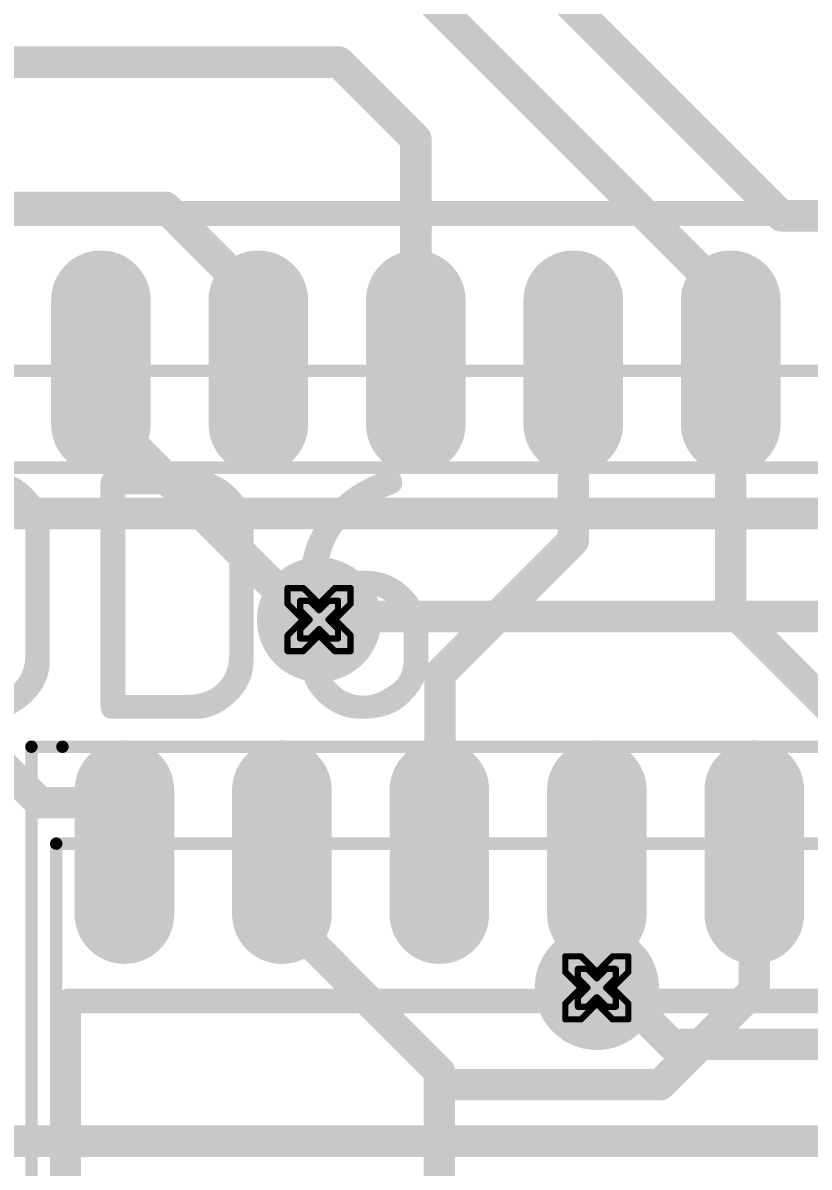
# Model space of a CAD drawing. Header units: millimetres. Extents: x 3219 to 51106, y -14166 to 2063.
# Drawn here: x 5616.61 to 5622.96, y 1776.59 to 1785.82 of the extents above; entities that cross this region are included whole.
import ezdxf

# ---------------------------------------------------------------- set-up
doc = ezdxf.new("R2010")
doc.units = ezdxf.units.MM
doc.layers.get('0').update_dxf_attribs({"lineweight": 53})
for name, color, linetype in [('Bottom Layer', 5, 'Continuous'), ('Bottom Solder', 6, 'Continuous'), ('Drill Drawing', 1, 'Continuous'), ('Mechanical 13', 56, 'Continuous'), ('Mechanical 15', 56, 'Continuous'), ('Top Layer', 1, 'Continuous'), ('Top Overlay', 2, 'Continuous'), ('Top Paste', 8, 'Continuous'), ('Top Solder', 216, 'Continuous')]:
    doc.layers.add(name, color=color, linetype=linetype)
doc.styles.add('GOST type B', font='GOST_B.TTF', dxfattribs={"height": 3.5})

# ---------------------------------------------------------------- blocks, each defined once
blk = doc.blocks.new('14______98')
at = {"layer": 'Top Layer'}
h = blk.add_hatch(color=1, dxfattribs=at)
edge = h.paths.add_edge_path()
edge.add_arc((5.4, 0), 0.3, 90, 270)
edge.add_line((5.4, -0.3), (6.4, -0.3))
edge.add_arc((6.4, 0), 0.3, 270, 450)
edge.add_line((6.4, 0.3), (5.4, 0.3))
h = blk.add_hatch(color=1, dxfattribs=at)
edge = h.paths.add_edge_path()
edge.add_arc((5.4, -1.27), 0.3, 90, 270)
edge.add_line((5.4, -1.57), (6.4, -1.57))
edge.add_arc((6.4, -1.27), 0.3, 270, 450)
edge.add_line((6.4, -0.97), (5.4, -0.97))
h = blk.add_hatch(color=1, dxfattribs=at)
edge = h.paths.add_edge_path()
edge.add_arc((5.4, -2.54), 0.3, 90, 270)
edge.add_line((5.4, -2.84), (6.4, -2.84))
edge.add_arc((6.4, -2.54), 0.3, 270, 450)
edge.add_line((6.4, -2.24), (5.4, -2.24))
h = blk.add_hatch(color=1, dxfattribs=at)
edge = h.paths.add_edge_path()
edge.add_arc((5.4, -3.81), 0.3, 90, 270)
edge.add_line((5.4, -4.11), (6.4, -4.11))
edge.add_arc((6.4, -3.81), 0.3, 270, 450)
edge.add_line((6.4, -3.51), (5.4, -3.51))
h = blk.add_hatch(color=1, dxfattribs=at)
edge = h.paths.add_edge_path()
edge.add_arc((5.4, -5.08), 0.3, 90, 270)
edge.add_line((5.4, -5.38), (6.4, -5.38))
edge.add_arc((6.4, -5.08), 0.3, 270, 450)
edge.add_line((6.4, -4.78), (5.4, -4.78))
at = {"layer": 'Top Paste'}
h = blk.add_hatch(color=8, dxfattribs=at)
edge = h.paths.add_edge_path()
edge.add_arc((5.4, 0), 0.3, 90, 270)
edge.add_line((5.4, -0.3), (6.4, -0.3))
edge.add_arc((6.4, 0), 0.3, 270, 450)
edge.add_line((6.4, 0.3), (5.4, 0.3))
h = blk.add_hatch(color=8, dxfattribs=at)
edge = h.paths.add_edge_path()
edge.add_arc((5.4, -1.27), 0.3, 90, 270)
edge.add_line((5.4, -1.57), (6.4, -1.57))
edge.add_arc((6.4, -1.27), 0.3, 270, 450)
edge.add_line((6.4, -0.97), (5.4, -0.97))
h = blk.add_hatch(color=8, dxfattribs=at)
edge = h.paths.add_edge_path()
edge.add_arc((5.4, -2.54), 0.3, 90, 270)
edge.add_line((5.4, -2.84), (6.4, -2.84))
edge.add_arc((6.4, -2.54), 0.3, 270, 450)
edge.add_line((6.4, -2.24), (5.4, -2.24))
h = blk.add_hatch(color=8, dxfattribs=at)
edge = h.paths.add_edge_path()
edge.add_arc((5.4, -3.81), 0.3, 90, 270)
edge.add_line((5.4, -4.11), (6.4, -4.11))
edge.add_arc((6.4, -3.81), 0.3, 270, 450)
edge.add_line((6.4, -3.51), (5.4, -3.51))
h = blk.add_hatch(color=8, dxfattribs=at)
edge = h.paths.add_edge_path()
edge.add_arc((5.4, -5.08), 0.3, 90, 270)
edge.add_line((5.4, -5.38), (6.4, -5.38))
edge.add_arc((6.4, -5.08), 0.3, 270, 450)
edge.add_line((6.4, -4.78), (5.4, -4.78))
at = {"layer": 'Top Solder'}
h = blk.add_hatch(color=216, dxfattribs=at)
edge = h.paths.add_edge_path()
edge.add_arc((5.4, 0), 0.4016, 90, 270)
edge.add_line((5.4, -0.4016), (6.4, -0.4016))
edge.add_arc((6.4, 0), 0.4016, 270, 450)
edge.add_line((6.4, 0.4016), (5.4, 0.4016))
h = blk.add_hatch(color=216, dxfattribs=at)
edge = h.paths.add_edge_path()
edge.add_arc((5.4, -1.27), 0.4016, 90, 270)
edge.add_line((5.4, -1.6716), (6.4, -1.6716))
edge.add_arc((6.4, -1.27), 0.4016, 270, 450)
edge.add_line((6.4, -0.8684), (5.4, -0.8684))
h = blk.add_hatch(color=216, dxfattribs=at)
edge = h.paths.add_edge_path()
edge.add_arc((5.4, -2.54), 0.4016, 90, 270)
edge.add_line((5.4, -2.9416), (6.4, -2.9416))
edge.add_arc((6.4, -2.54), 0.4016, 270, 450)
edge.add_line((6.4, -2.1384), (5.4, -2.1384))
h = blk.add_hatch(color=216, dxfattribs=at)
edge = h.paths.add_edge_path()
edge.add_arc((5.4, -3.81), 0.4016, 90, 270)
edge.add_line((5.4, -4.2116), (6.4, -4.2116))
edge.add_arc((6.4, -3.81), 0.4016, 270, 450)
edge.add_line((6.4, -3.4084), (5.4, -3.4084))
h = blk.add_hatch(color=216, dxfattribs=at)
edge = h.paths.add_edge_path()
edge.add_arc((5.4, -5.08), 0.4016, 90, 270)
edge.add_line((5.4, -5.4816), (6.4, -5.4816))
edge.add_arc((6.4, -5.08), 0.4016, 270, 450)
edge.add_line((6.4, -4.6784), (5.4, -4.6784))
at = {"layer": 'Mechanical 13'}
for points in [[(-0.1683, 0.55, 0.1, 0.1, 0), (5.9685, 0.55, 0.1, 0.1, 0)], [(5.9685, 0.55, 0.1, 0.1, 0), (5.9685, -8.15, 0.1, 0.1, 0)]]:
    blk.add_lwpolyline(points, format="xyseb", dxfattribs=at)
blk.add_lwpolyline([(5.9435, 0.55, 0.05, 0.05, 1), (5.9935, 0.55, 0.05, 0.05, 1)], format="xyseb", close=True, dxfattribs=at)
blk.add_lwpolyline([(5.9435, 0.55, 0.05, 0.05, 1), (5.9935, 0.55, 0.05, 0.05, 1)], format="xyseb", close=True, dxfattribs=at)
at = {"layer": 'Mechanical 15'}
for points in [[(-0.75, 0.75, 0.1, 0.1, 0), (6.75, 0.75, 0.1, 0.1, 0)], [(6.75, 0.75, 0.1, 0.1, 0), (6.75, 0.5, 0.1, 0.1, 0)], [(6.75, 0.5, 0.1, 0.1, 0), (6.75, -8.25, 0.1, 0.1, 0)]]:
    blk.add_lwpolyline(points, format="xyseb", dxfattribs=at)
for points in [[(6.725, 0.75, 0.05, 0.05, 1), (6.775, 0.75, 0.05, 0.05, 1)], [(6.725, 0.75, 0.05, 0.05, 1), (6.775, 0.75, 0.05, 0.05, 1)], [(6.725, 0.5, 0.05, 0.05, 1), (6.775, 0.5, 0.05, 0.05, 1)], [(6.725, 0.5, 0.05, 0.05, 1), (6.775, 0.5, 0.05, 0.05, 1)]]:
    blk.add_lwpolyline(points, format="xyseb", close=True, dxfattribs=at)
at = {"layer": 'Top Overlay'}
for points in [[(4.7, 0.45, 0.2, 0.2, 0), (1.2, 0.45, 0.2, 0.2, 0)], [(4.7, 0.45, 0.2, 0.2, 0), (4.7, -8.05, 0.2, 0.2, 0)]]:
    blk.add_lwpolyline(points, format="xyseb", dxfattribs=at)
blk.add_lwpolyline([(4.65, 0.45, 0.1, 0.1, 1), (4.75, 0.45, 0.1, 0.1, 1)], format="xyseb", close=True, dxfattribs=at)
blk.add_lwpolyline([(4.65, 0.45, 0.1, 0.1, 1), (4.75, 0.45, 0.1, 0.1, 1)], format="xyseb", close=True, dxfattribs=at)
blk = doc.blocks.new('14_SOIC_99')
at = {"layer": 'Top Layer'}
h = blk.add_hatch(color=1, dxfattribs=at)
edge = h.paths.add_edge_path()
edge.add_arc((5.4, -1.27), 0.3, 90, 270)
edge.add_line((5.4, -1.57), (6.4, -1.57))
edge.add_arc((6.4, -1.27), 0.3, 270, 450)
edge.add_line((6.4, -0.97), (5.4, -0.97))
h = blk.add_hatch(color=1, dxfattribs=at)
edge = h.paths.add_edge_path()
edge.add_arc((5.4, -2.54), 0.3, 90, 270)
edge.add_line((5.4, -2.84), (6.4, -2.84))
edge.add_arc((6.4, -2.54), 0.3, 270, 450)
edge.add_line((6.4, -2.24), (5.4, -2.24))
h = blk.add_hatch(color=1, dxfattribs=at)
edge = h.paths.add_edge_path()
edge.add_arc((5.4, -3.81), 0.3, 90, 270)
edge.add_line((5.4, -4.11), (6.4, -4.11))
edge.add_arc((6.4, -3.81), 0.3, 270, 450)
edge.add_line((6.4, -3.51), (5.4, -3.51))
h = blk.add_hatch(color=1, dxfattribs=at)
edge = h.paths.add_edge_path()
edge.add_arc((5.4, -5.08), 0.3, 90, 270)
edge.add_line((5.4, -5.38), (6.4, -5.38))
edge.add_arc((6.4, -5.08), 0.3, 270, 450)
edge.add_line((6.4, -4.78), (5.4, -4.78))
h = blk.add_hatch(color=1, dxfattribs=at)
edge = h.paths.add_edge_path()
edge.add_arc((5.4, -6.35), 0.3, 90, 270)
edge.add_line((5.4, -6.65), (6.4, -6.65))
edge.add_arc((6.4, -6.35), 0.3, 270, 450)
edge.add_line((6.4, -6.05), (5.4, -6.05))
at = {"layer": 'Top Paste'}
h = blk.add_hatch(color=8, dxfattribs=at)
edge = h.paths.add_edge_path()
edge.add_arc((5.4, -1.27), 0.3, 90, 270)
edge.add_line((5.4, -1.57), (6.4, -1.57))
edge.add_arc((6.4, -1.27), 0.3, 270, 450)
edge.add_line((6.4, -0.97), (5.4, -0.97))
h = blk.add_hatch(color=8, dxfattribs=at)
edge = h.paths.add_edge_path()
edge.add_arc((5.4, -2.54), 0.3, 90, 270)
edge.add_line((5.4, -2.84), (6.4, -2.84))
edge.add_arc((6.4, -2.54), 0.3, 270, 450)
edge.add_line((6.4, -2.24), (5.4, -2.24))
h = blk.add_hatch(color=8, dxfattribs=at)
edge = h.paths.add_edge_path()
edge.add_arc((5.4, -3.81), 0.3, 90, 270)
edge.add_line((5.4, -4.11), (6.4, -4.11))
edge.add_arc((6.4, -3.81), 0.3, 270, 450)
edge.add_line((6.4, -3.51), (5.4, -3.51))
h = blk.add_hatch(color=8, dxfattribs=at)
edge = h.paths.add_edge_path()
edge.add_arc((5.4, -5.08), 0.3, 90, 270)
edge.add_line((5.4, -5.38), (6.4, -5.38))
edge.add_arc((6.4, -5.08), 0.3, 270, 450)
edge.add_line((6.4, -4.78), (5.4, -4.78))
h = blk.add_hatch(color=8, dxfattribs=at)
edge = h.paths.add_edge_path()
edge.add_arc((5.4, -6.35), 0.3, 90, 270)
edge.add_line((5.4, -6.65), (6.4, -6.65))
edge.add_arc((6.4, -6.35), 0.3, 270, 450)
edge.add_line((6.4, -6.05), (5.4, -6.05))
at = {"layer": 'Top Solder'}
h = blk.add_hatch(color=216, dxfattribs=at)
edge = h.paths.add_edge_path()
edge.add_arc((5.4, -1.27), 0.4016, 90, 270)
edge.add_line((5.4, -1.6716), (6.4, -1.6716))
edge.add_arc((6.4, -1.27), 0.4016, 270, 450)
edge.add_line((6.4, -0.8684), (5.4, -0.8684))
h = blk.add_hatch(color=216, dxfattribs=at)
edge = h.paths.add_edge_path()
edge.add_arc((5.4, -2.54), 0.4016, 90, 270)
edge.add_line((5.4, -2.9416), (6.4, -2.9416))
edge.add_arc((6.4, -2.54), 0.4016, 270, 450)
edge.add_line((6.4, -2.1384), (5.4, -2.1384))
h = blk.add_hatch(color=216, dxfattribs=at)
edge = h.paths.add_edge_path()
edge.add_arc((5.4, -3.81), 0.4016, 90, 270)
edge.add_line((5.4, -4.2116), (6.4, -4.2116))
edge.add_arc((6.4, -3.81), 0.4016, 270, 450)
edge.add_line((6.4, -3.4084), (5.4, -3.4084))
h = blk.add_hatch(color=216, dxfattribs=at)
edge = h.paths.add_edge_path()
edge.add_arc((5.4, -5.08), 0.4016, 90, 270)
edge.add_line((5.4, -5.4816), (6.4, -5.4816))
edge.add_arc((6.4, -5.08), 0.4016, 270, 450)
edge.add_line((6.4, -4.6784), (5.4, -4.6784))
h = blk.add_hatch(color=216, dxfattribs=at)
edge = h.paths.add_edge_path()
edge.add_arc((5.4, -6.35), 0.4016, 90, 270)
edge.add_line((5.4, -6.7516), (6.4, -6.7516))
edge.add_arc((6.4, -6.35), 0.4016, 270, 450)
edge.add_line((6.4, -5.9484), (5.4, -5.9484))
at = {"layer": 'Mechanical 13'}
blk.add_lwpolyline([(5.9685, -8.15, 0.1, 0.1, 0), (5.9685, 0.55, 0.1, 0.1, 0)], format="xyseb", dxfattribs=at)
at = {"layer": 'Mechanical 15'}
blk.add_lwpolyline([(6.75, -8.25, 0.1, 0.1, 0), (6.75, 0.5, 0.1, 0.1, 0)], format="xyseb", dxfattribs=at)
at = {"layer": 'Top Overlay'}
blk.add_lwpolyline([(4.7, -8.05, 0.2, 0.2, 0), (4.7, 0.45, 0.2, 0.2, 0)], format="xyseb", dxfattribs=at)

msp = doc.modelspace()

# ---------------------------------------------------------------- hatches: boundary and pattern name
at = {"layer": 'Bottom Layer'}
h = msp.add_hatch(color=5, dxfattribs=at)
edge = h.paths.add_edge_path()
edge.add_arc((5619.0035, 1781.0081), 0.4, 0, 360)
h = msp.add_hatch(color=5, dxfattribs=at)
edge = h.paths.add_edge_path()
edge.add_arc((5621.2435, 1778.0391), 0.4, 0, 360)
at = {"layer": 'Bottom Solder'}
h = msp.add_hatch(color=6, dxfattribs=at)
edge = h.paths.add_edge_path()
edge.add_arc((5619.0035, 1781.0081), 0.5016, 0, 360)
h = msp.add_hatch(color=6, dxfattribs=at)
edge = h.paths.add_edge_path()
edge.add_arc((5621.2435, 1778.0391), 0.5016, 0, 360)
at = {"layer": 'Top Layer'}
h = msp.add_hatch(color=1, dxfattribs=at)
edge = h.paths.add_edge_path()
edge.add_arc((5619.0035, 1781.0081), 0.4, 0, 360)
h = msp.add_hatch(color=1, dxfattribs=at)
edge = h.paths.add_edge_path()
edge.add_arc((5621.2435, 1778.0391), 0.4, 0, 360)
at = {"layer": 'Top Solder'}
h = msp.add_hatch(color=216, dxfattribs=at)
edge = h.paths.add_edge_path()
edge.add_arc((5619.0035, 1781.0081), 0.5016, 0, 360)
h = msp.add_hatch(color=216, dxfattribs=at)
edge = h.paths.add_edge_path()
edge.add_arc((5621.2435, 1778.0391), 0.5016, 0, 360)

# ---------------------------------------------------------------- linework, layer by layer
at = {"layer": 'Bottom Layer'}
for points in [[(5615.723, 1781.8637, 0.254, 0.254, 0), (5624.2332, 1781.8637, 0.254, 0.254, 0)], [(5619.0035, 1781.0081, 0.254, 0.254, 0), (5619.0285, 1781.0331, 0.254, 0.254, 0)], [(5619.0285, 1781.0331, 0.254, 0.254, 0), (5623.5285, 1781.0331, 0.254, 0.254, 0)], [(5621.2435, 1778.0391, 0.254, 0.254, 0), (5621.3913, 1778.0391, 0.254, 0.254, 0)], [(5621.3913, 1778.0391, 0.254, 0.254, 0), (5621.8473, 1777.5831, 0.254, 0.254, 0)], [(5621.8473, 1777.5831, 0.254, 0.254, 0), (5624.5285, 1777.5831, 0.254, 0.254, 0)], [(5612.8095, 1776.8021, 0.254, 0.254, 0), (5624.4595, 1776.8021, 0.254, 0.254, 0)]]:
    msp.add_lwpolyline(points, format="xyseb", dxfattribs=at)
for points in [[(5618.965, 1781.0331, 0.127, 0.127, 1), (5619.092, 1781.0331, 0.127, 0.127, 1)], [(5618.965, 1781.0331, 0.127, 0.127, 1), (5619.092, 1781.0331, 0.127, 0.127, 1)], [(5618.94, 1781.0081, 0.127, 0.127, 1), (5619.067, 1781.0081, 0.127, 0.127, 1)], [(5621.18, 1778.0391, 0.127, 0.127, 1), (5621.307, 1778.0391, 0.127, 0.127, 1)], [(5621.3278, 1778.0391, 0.127, 0.127, 1), (5621.4548, 1778.0391, 0.127, 0.127, 1)], [(5621.3278, 1778.0391, 0.127, 0.127, 1), (5621.4548, 1778.0391, 0.127, 0.127, 1)], [(5621.7838, 1777.5831, 0.127, 0.127, 1), (5621.9108, 1777.5831, 0.127, 0.127, 1)], [(5621.7838, 1777.5831, 0.127, 0.127, 1), (5621.9108, 1777.5831, 0.127, 0.127, 1)]]:
    msp.add_lwpolyline(points, format="xyseb", close=True, dxfattribs=at)
at = {"layer": 'Drill Drawing'}
for points in [[(5618.7495, 1781.1351, 0.0508, 0.0508, 0), (5618.7495, 1781.2621, 0.0508, 0.0508, 0)], [(5618.7495, 1781.2621, 0.0508, 0.0508, 0), (5618.8765, 1781.2621, 0.0508, 0.0508, 0)], [(5618.8765, 1781.2621, 0.0508, 0.0508, 0), (5619.0035, 1781.1351, 0.0508, 0.0508, 0)], [(5619.0035, 1781.1351, 0.0508, 0.0508, 0), (5619.1305, 1781.2621, 0.0508, 0.0508, 0)], [(5619.1305, 1781.2621, 0.0508, 0.0508, 0), (5619.2575, 1781.2621, 0.0508, 0.0508, 0)], [(5619.2575, 1781.1351, 0.0508, 0.0508, 0), (5619.2575, 1781.2621, 0.0508, 0.0508, 0)], [(5618.7495, 1781.1351, 0.0508, 0.0508, 0), (5618.8765, 1781.0081, 0.0508, 0.0508, 0)], [(5618.8511, 1781.0843, 0.0508, 0.0508, 0), (5618.8511, 1781.1605, 0.0508, 0.0508, 0)], [(5618.8511, 1781.1605, 0.0508, 0.0508, 0), (5618.9273, 1781.1605, 0.0508, 0.0508, 0)], [(5618.9273, 1781.1605, 0.0508, 0.0508, 0), (5619.0035, 1781.0843, 0.0508, 0.0508, 0)], [(5619.0035, 1781.0843, 0.0508, 0.0508, 0), (5619.0797, 1781.1605, 0.0508, 0.0508, 0)], [(5619.0797, 1781.1605, 0.0508, 0.0508, 0), (5619.1559, 1781.1605, 0.0508, 0.0508, 0)], [(5619.1305, 1781.0081, 0.0508, 0.0508, 0), (5619.2575, 1781.1351, 0.0508, 0.0508, 0)], [(5619.1559, 1781.0843, 0.0508, 0.0508, 0), (5619.1559, 1781.1605, 0.0508, 0.0508, 0)], [(5618.8511, 1781.0843, 0.0508, 0.0508, 0), (5618.9273, 1781.0081, 0.0508, 0.0508, 0)], [(5619.0797, 1781.0081, 0.0508, 0.0508, 0), (5619.1559, 1781.0843, 0.0508, 0.0508, 0)], [(5618.7495, 1780.8811, 0.0508, 0.0508, 0), (5618.8765, 1781.0081, 0.0508, 0.0508, 0)], [(5618.8511, 1780.9319, 0.0508, 0.0508, 0), (5618.9273, 1781.0081, 0.0508, 0.0508, 0)], [(5619.0797, 1781.0081, 0.0508, 0.0508, 0), (5619.1559, 1780.9319, 0.0508, 0.0508, 0)], [(5619.1305, 1781.0081, 0.0508, 0.0508, 0), (5619.2575, 1780.8811, 0.0508, 0.0508, 0)], [(5618.7495, 1780.7541, 0.0508, 0.0508, 0), (5618.7495, 1780.8811, 0.0508, 0.0508, 0)], [(5618.8511, 1780.8557, 0.0508, 0.0508, 0), (5618.8511, 1780.9319, 0.0508, 0.0508, 0)], [(5618.8511, 1780.8557, 0.0508, 0.0508, 0), (5618.9273, 1780.8557, 0.0508, 0.0508, 0)], [(5618.8765, 1780.7541, 0.0508, 0.0508, 0), (5619.0035, 1780.8811, 0.0508, 0.0508, 0)], [(5618.9273, 1780.8557, 0.0508, 0.0508, 0), (5619.0035, 1780.9319, 0.0508, 0.0508, 0)], [(5619.0035, 1780.9319, 0.0508, 0.0508, 0), (5619.0797, 1780.8557, 0.0508, 0.0508, 0)], [(5619.0035, 1780.8811, 0.0508, 0.0508, 0), (5619.1305, 1780.7541, 0.0508, 0.0508, 0)], [(5619.0797, 1780.8557, 0.0508, 0.0508, 0), (5619.1559, 1780.8557, 0.0508, 0.0508, 0)], [(5619.1559, 1780.8557, 0.0508, 0.0508, 0), (5619.1559, 1780.9319, 0.0508, 0.0508, 0)], [(5619.2575, 1780.7541, 0.0508, 0.0508, 0), (5619.2575, 1780.8811, 0.0508, 0.0508, 0)], [(5618.7495, 1780.7541, 0.0508, 0.0508, 0), (5618.8765, 1780.7541, 0.0508, 0.0508, 0)], [(5619.1305, 1780.7541, 0.0508, 0.0508, 0), (5619.2575, 1780.7541, 0.0508, 0.0508, 0)], [(5620.9895, 1778.1661, 0.0508, 0.0508, 0), (5620.9895, 1778.2931, 0.0508, 0.0508, 0)], [(5620.9895, 1778.2931, 0.0508, 0.0508, 0), (5621.1165, 1778.2931, 0.0508, 0.0508, 0)], [(5621.1165, 1778.2931, 0.0508, 0.0508, 0), (5621.2435, 1778.1661, 0.0508, 0.0508, 0)], [(5621.2435, 1778.1661, 0.0508, 0.0508, 0), (5621.3705, 1778.2931, 0.0508, 0.0508, 0)], [(5621.3705, 1778.2931, 0.0508, 0.0508, 0), (5621.4975, 1778.2931, 0.0508, 0.0508, 0)], [(5621.4975, 1778.1661, 0.0508, 0.0508, 0), (5621.4975, 1778.2931, 0.0508, 0.0508, 0)], [(5621.0911, 1778.1153, 0.0508, 0.0508, 0), (5621.0911, 1778.1915, 0.0508, 0.0508, 0)], [(5621.0911, 1778.1915, 0.0508, 0.0508, 0), (5621.1673, 1778.1915, 0.0508, 0.0508, 0)], [(5621.1673, 1778.1915, 0.0508, 0.0508, 0), (5621.2435, 1778.1153, 0.0508, 0.0508, 0)], [(5621.2435, 1778.1153, 0.0508, 0.0508, 0), (5621.3197, 1778.1915, 0.0508, 0.0508, 0)], [(5621.3197, 1778.1915, 0.0508, 0.0508, 0), (5621.3959, 1778.1915, 0.0508, 0.0508, 0)], [(5621.3959, 1778.1153, 0.0508, 0.0508, 0), (5621.3959, 1778.1915, 0.0508, 0.0508, 0)], [(5620.9895, 1778.1661, 0.0508, 0.0508, 0), (5621.1165, 1778.0391, 0.0508, 0.0508, 0)], [(5621.0911, 1778.1153, 0.0508, 0.0508, 0), (5621.1673, 1778.0391, 0.0508, 0.0508, 0)], [(5621.3197, 1778.0391, 0.0508, 0.0508, 0), (5621.3959, 1778.1153, 0.0508, 0.0508, 0)], [(5621.3705, 1778.0391, 0.0508, 0.0508, 0), (5621.4975, 1778.1661, 0.0508, 0.0508, 0)], [(5620.9895, 1777.9121, 0.0508, 0.0508, 0), (5621.1165, 1778.0391, 0.0508, 0.0508, 0)], [(5621.0911, 1777.9629, 0.0508, 0.0508, 0), (5621.1673, 1778.0391, 0.0508, 0.0508, 0)], [(5621.3197, 1778.0391, 0.0508, 0.0508, 0), (5621.3959, 1777.9629, 0.0508, 0.0508, 0)], [(5621.3705, 1778.0391, 0.0508, 0.0508, 0), (5621.4975, 1777.9121, 0.0508, 0.0508, 0)], [(5620.9895, 1777.7851, 0.0508, 0.0508, 0), (5620.9895, 1777.9121, 0.0508, 0.0508, 0)], [(5621.0911, 1777.8867, 0.0508, 0.0508, 0), (5621.0911, 1777.9629, 0.0508, 0.0508, 0)], [(5621.1165, 1777.7851, 0.0508, 0.0508, 0), (5621.2435, 1777.9121, 0.0508, 0.0508, 0)], [(5621.1673, 1777.8867, 0.0508, 0.0508, 0), (5621.2435, 1777.9629, 0.0508, 0.0508, 0)], [(5621.2435, 1777.9629, 0.0508, 0.0508, 0), (5621.3197, 1777.8867, 0.0508, 0.0508, 0)], [(5621.2435, 1777.9121, 0.0508, 0.0508, 0), (5621.3705, 1777.7851, 0.0508, 0.0508, 0)], [(5621.3959, 1777.8867, 0.0508, 0.0508, 0), (5621.3959, 1777.9629, 0.0508, 0.0508, 0)], [(5621.4975, 1777.7851, 0.0508, 0.0508, 0), (5621.4975, 1777.9121, 0.0508, 0.0508, 0)], [(5621.0911, 1777.8867, 0.0508, 0.0508, 0), (5621.1673, 1777.8867, 0.0508, 0.0508, 0)], [(5621.3197, 1777.8867, 0.0508, 0.0508, 0), (5621.3959, 1777.8867, 0.0508, 0.0508, 0)], [(5620.9895, 1777.7851, 0.0508, 0.0508, 0), (5621.1165, 1777.7851, 0.0508, 0.0508, 0)], [(5621.3705, 1777.7851, 0.0508, 0.0508, 0), (5621.4975, 1777.7851, 0.0508, 0.0508, 0)]]:
    msp.add_lwpolyline(points, format="xyseb", dxfattribs=at)
for points in [[(5618.7368, 1781.2621, 0.0254, 0.0254, 1), (5618.7622, 1781.2621, 0.0254, 0.0254, 1)], [(5618.7368, 1781.2621, 0.0254, 0.0254, 1), (5618.7622, 1781.2621, 0.0254, 0.0254, 1)], [(5618.8638, 1781.2621, 0.0254, 0.0254, 1), (5618.8892, 1781.2621, 0.0254, 0.0254, 1)], [(5618.8638, 1781.2621, 0.0254, 0.0254, 1), (5618.8892, 1781.2621, 0.0254, 0.0254, 1)], [(5619.1178, 1781.2621, 0.0254, 0.0254, 1), (5619.1432, 1781.2621, 0.0254, 0.0254, 1)], [(5619.1178, 1781.2621, 0.0254, 0.0254, 1), (5619.1432, 1781.2621, 0.0254, 0.0254, 1)], [(5619.2448, 1781.2621, 0.0254, 0.0254, 1), (5619.2702, 1781.2621, 0.0254, 0.0254, 1)], [(5619.2448, 1781.2621, 0.0254, 0.0254, 1), (5619.2702, 1781.2621, 0.0254, 0.0254, 1)], [(5618.7368, 1781.1351, 0.0254, 0.0254, 1), (5618.7622, 1781.1351, 0.0254, 0.0254, 1)], [(5618.7368, 1781.1351, 0.0254, 0.0254, 1), (5618.7622, 1781.1351, 0.0254, 0.0254, 1)], [(5618.8384, 1781.1605, 0.0254, 0.0254, 1), (5618.8638, 1781.1605, 0.0254, 0.0254, 1)], [(5618.8384, 1781.1605, 0.0254, 0.0254, 1), (5618.8638, 1781.1605, 0.0254, 0.0254, 1)], [(5618.9146, 1781.1605, 0.0254, 0.0254, 1), (5618.94, 1781.1605, 0.0254, 0.0254, 1)], [(5618.9146, 1781.1605, 0.0254, 0.0254, 1), (5618.94, 1781.1605, 0.0254, 0.0254, 1)], [(5618.9908, 1781.1351, 0.0254, 0.0254, 1), (5619.0162, 1781.1351, 0.0254, 0.0254, 1)], [(5618.9908, 1781.1351, 0.0254, 0.0254, 1), (5619.0162, 1781.1351, 0.0254, 0.0254, 1)], [(5619.067, 1781.1605, 0.0254, 0.0254, 1), (5619.0924, 1781.1605, 0.0254, 0.0254, 1)], [(5619.067, 1781.1605, 0.0254, 0.0254, 1), (5619.0924, 1781.1605, 0.0254, 0.0254, 1)], [(5619.1432, 1781.1605, 0.0254, 0.0254, 1), (5619.1686, 1781.1605, 0.0254, 0.0254, 1)], [(5619.1432, 1781.1605, 0.0254, 0.0254, 1), (5619.1686, 1781.1605, 0.0254, 0.0254, 1)], [(5619.2448, 1781.1351, 0.0254, 0.0254, 1), (5619.2702, 1781.1351, 0.0254, 0.0254, 1)], [(5619.2448, 1781.1351, 0.0254, 0.0254, 1), (5619.2702, 1781.1351, 0.0254, 0.0254, 1)], [(5618.8384, 1781.0843, 0.0254, 0.0254, 1), (5618.8638, 1781.0843, 0.0254, 0.0254, 1)], [(5618.8384, 1781.0843, 0.0254, 0.0254, 1), (5618.8638, 1781.0843, 0.0254, 0.0254, 1)], [(5618.9908, 1781.0843, 0.0254, 0.0254, 1), (5619.0162, 1781.0843, 0.0254, 0.0254, 1)], [(5618.9908, 1781.0843, 0.0254, 0.0254, 1), (5619.0162, 1781.0843, 0.0254, 0.0254, 1)], [(5619.1432, 1781.0843, 0.0254, 0.0254, 1), (5619.1686, 1781.0843, 0.0254, 0.0254, 1)], [(5619.1432, 1781.0843, 0.0254, 0.0254, 1), (5619.1686, 1781.0843, 0.0254, 0.0254, 1)], [(5618.8638, 1781.0081, 0.0254, 0.0254, 1), (5618.8892, 1781.0081, 0.0254, 0.0254, 1)], [(5618.8638, 1781.0081, 0.0254, 0.0254, 1), (5618.8892, 1781.0081, 0.0254, 0.0254, 1)], [(5618.9146, 1781.0081, 0.0254, 0.0254, 1), (5618.94, 1781.0081, 0.0254, 0.0254, 1)], [(5618.9146, 1781.0081, 0.0254, 0.0254, 1), (5618.94, 1781.0081, 0.0254, 0.0254, 1)], [(5619.067, 1781.0081, 0.0254, 0.0254, 1), (5619.0924, 1781.0081, 0.0254, 0.0254, 1)], [(5619.067, 1781.0081, 0.0254, 0.0254, 1), (5619.0924, 1781.0081, 0.0254, 0.0254, 1)], [(5619.1178, 1781.0081, 0.0254, 0.0254, 1), (5619.1432, 1781.0081, 0.0254, 0.0254, 1)], [(5619.1178, 1781.0081, 0.0254, 0.0254, 1), (5619.1432, 1781.0081, 0.0254, 0.0254, 1)], [(5618.7368, 1780.8811, 0.0254, 0.0254, 1), (5618.7622, 1780.8811, 0.0254, 0.0254, 1)], [(5618.7368, 1780.8811, 0.0254, 0.0254, 1), (5618.7622, 1780.8811, 0.0254, 0.0254, 1)], [(5618.8384, 1780.9319, 0.0254, 0.0254, 1), (5618.8638, 1780.9319, 0.0254, 0.0254, 1)], [(5618.8384, 1780.9319, 0.0254, 0.0254, 1), (5618.8638, 1780.9319, 0.0254, 0.0254, 1)], [(5618.8384, 1780.8557, 0.0254, 0.0254, 1), (5618.8638, 1780.8557, 0.0254, 0.0254, 1)], [(5618.8384, 1780.8557, 0.0254, 0.0254, 1), (5618.8638, 1780.8557, 0.0254, 0.0254, 1)], [(5618.9146, 1780.8557, 0.0254, 0.0254, 1), (5618.94, 1780.8557, 0.0254, 0.0254, 1)], [(5618.9146, 1780.8557, 0.0254, 0.0254, 1), (5618.94, 1780.8557, 0.0254, 0.0254, 1)], [(5618.9908, 1780.9319, 0.0254, 0.0254, 1), (5619.0162, 1780.9319, 0.0254, 0.0254, 1)], [(5618.9908, 1780.9319, 0.0254, 0.0254, 1), (5619.0162, 1780.9319, 0.0254, 0.0254, 1)], [(5618.9908, 1780.8811, 0.0254, 0.0254, 1), (5619.0162, 1780.8811, 0.0254, 0.0254, 1)], [(5618.9908, 1780.8811, 0.0254, 0.0254, 1), (5619.0162, 1780.8811, 0.0254, 0.0254, 1)], [(5619.067, 1780.8557, 0.0254, 0.0254, 1), (5619.0924, 1780.8557, 0.0254, 0.0254, 1)], [(5619.067, 1780.8557, 0.0254, 0.0254, 1), (5619.0924, 1780.8557, 0.0254, 0.0254, 1)], [(5619.1432, 1780.9319, 0.0254, 0.0254, 1), (5619.1686, 1780.9319, 0.0254, 0.0254, 1)], [(5619.1432, 1780.9319, 0.0254, 0.0254, 1), (5619.1686, 1780.9319, 0.0254, 0.0254, 1)], [(5619.1432, 1780.8557, 0.0254, 0.0254, 1), (5619.1686, 1780.8557, 0.0254, 0.0254, 1)], [(5619.1432, 1780.8557, 0.0254, 0.0254, 1), (5619.1686, 1780.8557, 0.0254, 0.0254, 1)], [(5619.2448, 1780.8811, 0.0254, 0.0254, 1), (5619.2702, 1780.8811, 0.0254, 0.0254, 1)], [(5619.2448, 1780.8811, 0.0254, 0.0254, 1), (5619.2702, 1780.8811, 0.0254, 0.0254, 1)], [(5618.7368, 1780.7541, 0.0254, 0.0254, 1), (5618.7622, 1780.7541, 0.0254, 0.0254, 1)], [(5618.7368, 1780.7541, 0.0254, 0.0254, 1), (5618.7622, 1780.7541, 0.0254, 0.0254, 1)], [(5618.8638, 1780.7541, 0.0254, 0.0254, 1), (5618.8892, 1780.7541, 0.0254, 0.0254, 1)], [(5618.8638, 1780.7541, 0.0254, 0.0254, 1), (5618.8892, 1780.7541, 0.0254, 0.0254, 1)], [(5619.1178, 1780.7541, 0.0254, 0.0254, 1), (5619.1432, 1780.7541, 0.0254, 0.0254, 1)], [(5619.1178, 1780.7541, 0.0254, 0.0254, 1), (5619.1432, 1780.7541, 0.0254, 0.0254, 1)], [(5619.2448, 1780.7541, 0.0254, 0.0254, 1), (5619.2702, 1780.7541, 0.0254, 0.0254, 1)], [(5619.2448, 1780.7541, 0.0254, 0.0254, 1), (5619.2702, 1780.7541, 0.0254, 0.0254, 1)], [(5620.9768, 1778.2931, 0.0254, 0.0254, 1), (5621.0022, 1778.2931, 0.0254, 0.0254, 1)], [(5620.9768, 1778.2931, 0.0254, 0.0254, 1), (5621.0022, 1778.2931, 0.0254, 0.0254, 1)], [(5621.1038, 1778.2931, 0.0254, 0.0254, 1), (5621.1292, 1778.2931, 0.0254, 0.0254, 1)], [(5621.1038, 1778.2931, 0.0254, 0.0254, 1), (5621.1292, 1778.2931, 0.0254, 0.0254, 1)], [(5621.3578, 1778.2931, 0.0254, 0.0254, 1), (5621.3832, 1778.2931, 0.0254, 0.0254, 1)], [(5621.3578, 1778.2931, 0.0254, 0.0254, 1), (5621.3832, 1778.2931, 0.0254, 0.0254, 1)], [(5621.4848, 1778.2931, 0.0254, 0.0254, 1), (5621.5102, 1778.2931, 0.0254, 0.0254, 1)], [(5621.4848, 1778.2931, 0.0254, 0.0254, 1), (5621.5102, 1778.2931, 0.0254, 0.0254, 1)], [(5621.0784, 1778.1915, 0.0254, 0.0254, 1), (5621.1038, 1778.1915, 0.0254, 0.0254, 1)], [(5621.0784, 1778.1915, 0.0254, 0.0254, 1), (5621.1038, 1778.1915, 0.0254, 0.0254, 1)], [(5621.1546, 1778.1915, 0.0254, 0.0254, 1), (5621.18, 1778.1915, 0.0254, 0.0254, 1)], [(5621.1546, 1778.1915, 0.0254, 0.0254, 1), (5621.18, 1778.1915, 0.0254, 0.0254, 1)], [(5621.307, 1778.1915, 0.0254, 0.0254, 1), (5621.3324, 1778.1915, 0.0254, 0.0254, 1)], [(5621.307, 1778.1915, 0.0254, 0.0254, 1), (5621.3324, 1778.1915, 0.0254, 0.0254, 1)], [(5621.3832, 1778.1915, 0.0254, 0.0254, 1), (5621.4086, 1778.1915, 0.0254, 0.0254, 1)], [(5621.3832, 1778.1915, 0.0254, 0.0254, 1), (5621.4086, 1778.1915, 0.0254, 0.0254, 1)], [(5620.9768, 1778.1661, 0.0254, 0.0254, 1), (5621.0022, 1778.1661, 0.0254, 0.0254, 1)], [(5620.9768, 1778.1661, 0.0254, 0.0254, 1), (5621.0022, 1778.1661, 0.0254, 0.0254, 1)], [(5621.0784, 1778.1153, 0.0254, 0.0254, 1), (5621.1038, 1778.1153, 0.0254, 0.0254, 1)], [(5621.0784, 1778.1153, 0.0254, 0.0254, 1), (5621.1038, 1778.1153, 0.0254, 0.0254, 1)], [(5621.2308, 1778.1661, 0.0254, 0.0254, 1), (5621.2562, 1778.1661, 0.0254, 0.0254, 1)], [(5621.2308, 1778.1661, 0.0254, 0.0254, 1), (5621.2562, 1778.1661, 0.0254, 0.0254, 1)], [(5621.2308, 1778.1153, 0.0254, 0.0254, 1), (5621.2562, 1778.1153, 0.0254, 0.0254, 1)], [(5621.2308, 1778.1153, 0.0254, 0.0254, 1), (5621.2562, 1778.1153, 0.0254, 0.0254, 1)], [(5621.3832, 1778.1153, 0.0254, 0.0254, 1), (5621.4086, 1778.1153, 0.0254, 0.0254, 1)], [(5621.3832, 1778.1153, 0.0254, 0.0254, 1), (5621.4086, 1778.1153, 0.0254, 0.0254, 1)], [(5621.4848, 1778.1661, 0.0254, 0.0254, 1), (5621.5102, 1778.1661, 0.0254, 0.0254, 1)], [(5621.4848, 1778.1661, 0.0254, 0.0254, 1), (5621.5102, 1778.1661, 0.0254, 0.0254, 1)], [(5621.1038, 1778.0391, 0.0254, 0.0254, 1), (5621.1292, 1778.0391, 0.0254, 0.0254, 1)], [(5621.1038, 1778.0391, 0.0254, 0.0254, 1), (5621.1292, 1778.0391, 0.0254, 0.0254, 1)], [(5621.1546, 1778.0391, 0.0254, 0.0254, 1), (5621.18, 1778.0391, 0.0254, 0.0254, 1)], [(5621.1546, 1778.0391, 0.0254, 0.0254, 1), (5621.18, 1778.0391, 0.0254, 0.0254, 1)], [(5621.307, 1778.0391, 0.0254, 0.0254, 1), (5621.3324, 1778.0391, 0.0254, 0.0254, 1)], [(5621.307, 1778.0391, 0.0254, 0.0254, 1), (5621.3324, 1778.0391, 0.0254, 0.0254, 1)], [(5621.3578, 1778.0391, 0.0254, 0.0254, 1), (5621.3832, 1778.0391, 0.0254, 0.0254, 1)], [(5621.3578, 1778.0391, 0.0254, 0.0254, 1), (5621.3832, 1778.0391, 0.0254, 0.0254, 1)], [(5620.9768, 1777.9121, 0.0254, 0.0254, 1), (5621.0022, 1777.9121, 0.0254, 0.0254, 1)], [(5620.9768, 1777.9121, 0.0254, 0.0254, 1), (5621.0022, 1777.9121, 0.0254, 0.0254, 1)], [(5621.0784, 1777.9629, 0.0254, 0.0254, 1), (5621.1038, 1777.9629, 0.0254, 0.0254, 1)], [(5621.0784, 1777.9629, 0.0254, 0.0254, 1), (5621.1038, 1777.9629, 0.0254, 0.0254, 1)], [(5621.2308, 1777.9629, 0.0254, 0.0254, 1), (5621.2562, 1777.9629, 0.0254, 0.0254, 1)], [(5621.2308, 1777.9629, 0.0254, 0.0254, 1), (5621.2562, 1777.9629, 0.0254, 0.0254, 1)], [(5621.2308, 1777.9121, 0.0254, 0.0254, 1), (5621.2562, 1777.9121, 0.0254, 0.0254, 1)], [(5621.2308, 1777.9121, 0.0254, 0.0254, 1), (5621.2562, 1777.9121, 0.0254, 0.0254, 1)], [(5621.3832, 1777.9629, 0.0254, 0.0254, 1), (5621.4086, 1777.9629, 0.0254, 0.0254, 1)], [(5621.3832, 1777.9629, 0.0254, 0.0254, 1), (5621.4086, 1777.9629, 0.0254, 0.0254, 1)], [(5621.4848, 1777.9121, 0.0254, 0.0254, 1), (5621.5102, 1777.9121, 0.0254, 0.0254, 1)], [(5621.4848, 1777.9121, 0.0254, 0.0254, 1), (5621.5102, 1777.9121, 0.0254, 0.0254, 1)], [(5621.0784, 1777.8867, 0.0254, 0.0254, 1), (5621.1038, 1777.8867, 0.0254, 0.0254, 1)], [(5621.0784, 1777.8867, 0.0254, 0.0254, 1), (5621.1038, 1777.8867, 0.0254, 0.0254, 1)], [(5621.1546, 1777.8867, 0.0254, 0.0254, 1), (5621.18, 1777.8867, 0.0254, 0.0254, 1)], [(5621.1546, 1777.8867, 0.0254, 0.0254, 1), (5621.18, 1777.8867, 0.0254, 0.0254, 1)], [(5621.307, 1777.8867, 0.0254, 0.0254, 1), (5621.3324, 1777.8867, 0.0254, 0.0254, 1)], [(5621.307, 1777.8867, 0.0254, 0.0254, 1), (5621.3324, 1777.8867, 0.0254, 0.0254, 1)], [(5621.3832, 1777.8867, 0.0254, 0.0254, 1), (5621.4086, 1777.8867, 0.0254, 0.0254, 1)], [(5621.3832, 1777.8867, 0.0254, 0.0254, 1), (5621.4086, 1777.8867, 0.0254, 0.0254, 1)], [(5620.9768, 1777.7851, 0.0254, 0.0254, 1), (5621.0022, 1777.7851, 0.0254, 0.0254, 1)], [(5620.9768, 1777.7851, 0.0254, 0.0254, 1), (5621.0022, 1777.7851, 0.0254, 0.0254, 1)], [(5621.1038, 1777.7851, 0.0254, 0.0254, 1), (5621.1292, 1777.7851, 0.0254, 0.0254, 1)], [(5621.1038, 1777.7851, 0.0254, 0.0254, 1), (5621.1292, 1777.7851, 0.0254, 0.0254, 1)], [(5621.3578, 1777.7851, 0.0254, 0.0254, 1), (5621.3832, 1777.7851, 0.0254, 0.0254, 1)], [(5621.3578, 1777.7851, 0.0254, 0.0254, 1), (5621.3832, 1777.7851, 0.0254, 0.0254, 1)], [(5621.4848, 1777.7851, 0.0254, 0.0254, 1), (5621.5102, 1777.7851, 0.0254, 0.0254, 1)], [(5621.4848, 1777.7851, 0.0254, 0.0254, 1), (5621.5102, 1777.7851, 0.0254, 0.0254, 1)]]:
    msp.add_lwpolyline(points, format="xyseb", close=True, dxfattribs=at)
at = {"layer": 'Top Layer'}
for points in [[(5618.5135, 1788.4831, 0.254, 0.254, 0), (5622.7325, 1784.2641, 0.254, 0.254, 0)], [(5618.6578, 1787.2488, 0.254, 0.254, 0), (5622.3235, 1783.5831, 0.254, 0.254, 0)], [(5612.1285, 1785.5031, 0.254, 0.254, 0), (5619.1635, 1785.5031, 0.254, 0.254, 0)], [(5619.1635, 1785.5031, 0.254, 0.254, 0), (5619.7835, 1784.8831, 0.254, 0.254, 0)], [(5619.7835, 1783.0831, 0.254, 0.254, 0), (5619.7835, 1784.8831, 0.254, 0.254, 0)], [(5613.2535, 1784.3331, 0.254, 0.254, 0), (5617.7635, 1784.3331, 0.254, 0.254, 0)], [(5617.7635, 1784.3331, 0.254, 0.254, 0), (5618.5135, 1783.5831, 0.254, 0.254, 0)], [(5622.7325, 1784.2641, 0.254, 0.254, 0), (5623.8756, 1784.2641, 0.254, 0.254, 0)], [(5618.5135, 1783.0831, 0.254, 0.254, 0), (5618.5135, 1783.5831, 0.254, 0.254, 0)], [(5622.3235, 1781.0931, 0.254, 0.254, 0), (5622.3235, 1783.5831, 0.254, 0.254, 0)], [(5617.2435, 1782.6756, 0.254, 0.254, 0), (5617.2435, 1783.0831, 0.254, 0.254, 0)], [(5621.0535, 1781.6456, 0.254, 0.254, 0), (5621.0535, 1783.0831, 0.254, 0.254, 0)], [(5617.2435, 1782.6756, 0.254, 0.254, 0), (5618.911, 1781.0081, 0.254, 0.254, 0)], [(5619.9785, 1780.5706, 0.254, 0.254, 0), (5621.0535, 1781.6456, 0.254, 0.254, 0)], [(5622.3235, 1781.0931, 0.254, 0.254, 0), (5623.7835, 1779.6331, 0.254, 0.254, 0)], [(5618.911, 1781.0081, 0.254, 0.254, 0), (5619.0035, 1781.0081, 0.254, 0.254, 0)], [(5619.9785, 1779.1381, 0.254, 0.254, 0), (5619.9785, 1780.5706, 0.254, 0.254, 0)], [(5616.3865, 1779.8978, 0.254, 0.254, 0), (5616.7525, 1779.5319, 0.254, 0.254, 0)], [(5616.7525, 1779.5319, 0.254, 0.254, 0), (5617.2737, 1779.5319, 0.254, 0.254, 0)], [(5617.2737, 1779.5319, 0.254, 0.254, 0), (5617.4335, 1779.372, 0.254, 0.254, 0)], [(5617.4335, 1779.1331, 0.254, 0.254, 0), (5617.4335, 1779.372, 0.254, 0.254, 0)], [(5618.7035, 1778.6331, 0.254, 0.254, 0), (5618.7035, 1779.1331, 0.254, 0.254, 0)], [(5619.9735, 1779.1331, 0.254, 0.254, 0), (5619.9785, 1779.1381, 0.254, 0.254, 0)], [(5621.2435, 1778.0391, 0.254, 0.254, 0), (5621.2435, 1779.1331, 0.254, 0.254, 0)], [(5622.5135, 1778.0181, 0.254, 0.254, 0), (5622.5135, 1779.1331, 0.254, 0.254, 0)], [(5618.7035, 1778.6331, 0.254, 0.254, 0), (5619.9735, 1777.3631, 0.254, 0.254, 0)], [(5621.7535, 1777.2581, 0.254, 0.254, 0), (5622.5135, 1778.0181, 0.254, 0.254, 0)], [(5619.9735, 1777.2581, 0.254, 0.254, 0), (5619.9735, 1777.3631, 0.254, 0.254, 0)], [(5619.9735, 1777.2581, 0.254, 0.254, 0), (5621.7535, 1777.2581, 0.254, 0.254, 0)], [(5619.9735, 1773.2331, 0.254, 0.254, 0), (5619.9735, 1777.2581, 0.254, 0.254, 0)]]:
    msp.add_lwpolyline(points, format="xyseb", dxfattribs=at)
for points in [[(5619.1, 1785.5031, 0.127, 0.127, 1), (5619.227, 1785.5031, 0.127, 0.127, 1)], [(5619.1, 1785.5031, 0.127, 0.127, 1), (5619.227, 1785.5031, 0.127, 0.127, 1)], [(5619.72, 1784.8831, 0.127, 0.127, 1), (5619.847, 1784.8831, 0.127, 0.127, 1)], [(5619.72, 1784.8831, 0.127, 0.127, 1), (5619.847, 1784.8831, 0.127, 0.127, 1)], [(5617.7, 1784.3331, 0.127, 0.127, 1), (5617.827, 1784.3331, 0.127, 0.127, 1)], [(5617.7, 1784.3331, 0.127, 0.127, 1), (5617.827, 1784.3331, 0.127, 0.127, 1)], [(5622.669, 1784.2641, 0.127, 0.127, 1), (5622.796, 1784.2641, 0.127, 0.127, 1)], [(5622.669, 1784.2641, 0.127, 0.127, 1), (5622.796, 1784.2641, 0.127, 0.127, 1)], [(5618.45, 1783.5831, 0.127, 0.127, 1), (5618.577, 1783.5831, 0.127, 0.127, 1)], [(5618.45, 1783.5831, 0.127, 0.127, 1), (5618.577, 1783.5831, 0.127, 0.127, 1)], [(5622.26, 1783.5831, 0.127, 0.127, 1), (5622.387, 1783.5831, 0.127, 0.127, 1)], [(5622.26, 1783.5831, 0.127, 0.127, 1), (5622.387, 1783.5831, 0.127, 0.127, 1)], [(5617.18, 1783.0831, 0.127, 0.127, 1), (5617.307, 1783.0831, 0.127, 0.127, 1)], [(5618.45, 1783.0831, 0.127, 0.127, 1), (5618.577, 1783.0831, 0.127, 0.127, 1)], [(5619.72, 1783.0831, 0.127, 0.127, 1), (5619.847, 1783.0831, 0.127, 0.127, 1)], [(5620.99, 1783.0831, 0.127, 0.127, 1), (5621.117, 1783.0831, 0.127, 0.127, 1)], [(5617.18, 1782.6756, 0.127, 0.127, 1), (5617.307, 1782.6756, 0.127, 0.127, 1)], [(5617.18, 1782.6756, 0.127, 0.127, 1), (5617.307, 1782.6756, 0.127, 0.127, 1)], [(5620.99, 1781.6456, 0.127, 0.127, 1), (5621.117, 1781.6456, 0.127, 0.127, 1)], [(5620.99, 1781.6456, 0.127, 0.127, 1), (5621.117, 1781.6456, 0.127, 0.127, 1)], [(5622.26, 1781.0931, 0.127, 0.127, 1), (5622.387, 1781.0931, 0.127, 0.127, 1)], [(5622.26, 1781.0931, 0.127, 0.127, 1), (5622.387, 1781.0931, 0.127, 0.127, 1)], [(5618.8475, 1781.0081, 0.127, 0.127, 1), (5618.9745, 1781.0081, 0.127, 0.127, 1)], [(5618.8475, 1781.0081, 0.127, 0.127, 1), (5618.9745, 1781.0081, 0.127, 0.127, 1)], [(5618.94, 1781.0081, 0.127, 0.127, 1), (5619.067, 1781.0081, 0.127, 0.127, 1)], [(5619.915, 1780.5706, 0.127, 0.127, 1), (5620.042, 1780.5706, 0.127, 0.127, 1)], [(5619.915, 1780.5706, 0.127, 0.127, 1), (5620.042, 1780.5706, 0.127, 0.127, 1)], [(5616.689, 1779.5319, 0.127, 0.127, 1), (5616.816, 1779.5319, 0.127, 0.127, 1)], [(5616.689, 1779.5319, 0.127, 0.127, 1), (5616.816, 1779.5319, 0.127, 0.127, 1)], [(5617.2102, 1779.5319, 0.127, 0.127, 1), (5617.3372, 1779.5319, 0.127, 0.127, 1)], [(5617.2102, 1779.5319, 0.127, 0.127, 1), (5617.3372, 1779.5319, 0.127, 0.127, 1)], [(5617.37, 1779.372, 0.127, 0.127, 1), (5617.497, 1779.372, 0.127, 0.127, 1)], [(5617.37, 1779.372, 0.127, 0.127, 1), (5617.497, 1779.372, 0.127, 0.127, 1)], [(5617.37, 1779.1331, 0.127, 0.127, 1), (5617.497, 1779.1331, 0.127, 0.127, 1)], [(5618.64, 1779.1331, 0.127, 0.127, 1), (5618.767, 1779.1331, 0.127, 0.127, 1)], [(5619.91, 1779.1331, 0.127, 0.127, 1), (5620.037, 1779.1331, 0.127, 0.127, 1)], [(5619.915, 1779.1381, 0.127, 0.127, 1), (5620.042, 1779.1381, 0.127, 0.127, 1)], [(5619.915, 1779.1381, 0.127, 0.127, 1), (5620.042, 1779.1381, 0.127, 0.127, 1)], [(5621.18, 1779.1331, 0.127, 0.127, 1), (5621.307, 1779.1331, 0.127, 0.127, 1)], [(5622.45, 1779.1331, 0.127, 0.127, 1), (5622.577, 1779.1331, 0.127, 0.127, 1)], [(5618.64, 1778.6331, 0.127, 0.127, 1), (5618.767, 1778.6331, 0.127, 0.127, 1)], [(5618.64, 1778.6331, 0.127, 0.127, 1), (5618.767, 1778.6331, 0.127, 0.127, 1)], [(5621.18, 1778.0391, 0.127, 0.127, 1), (5621.307, 1778.0391, 0.127, 0.127, 1)], [(5622.45, 1778.0181, 0.127, 0.127, 1), (5622.577, 1778.0181, 0.127, 0.127, 1)], [(5622.45, 1778.0181, 0.127, 0.127, 1), (5622.577, 1778.0181, 0.127, 0.127, 1)], [(5619.91, 1777.3631, 0.127, 0.127, 1), (5620.037, 1777.3631, 0.127, 0.127, 1)], [(5619.91, 1777.3631, 0.127, 0.127, 1), (5620.037, 1777.3631, 0.127, 0.127, 1)], [(5619.91, 1777.2581, 0.127, 0.127, 1), (5620.037, 1777.2581, 0.127, 0.127, 1)], [(5619.91, 1777.2581, 0.127, 0.127, 1), (5620.037, 1777.2581, 0.127, 0.127, 1)], [(5619.91, 1777.2581, 0.127, 0.127, 1), (5620.037, 1777.2581, 0.127, 0.127, 1)], [(5621.69, 1777.2581, 0.127, 0.127, 1), (5621.817, 1777.2581, 0.127, 0.127, 1)], [(5621.69, 1777.2581, 0.127, 0.127, 1), (5621.817, 1777.2581, 0.127, 0.127, 1)]]:
    msp.add_lwpolyline(points, format="xyseb", close=True, dxfattribs=at)

# ---------------------------------------------------------------- block references
for name, p, rotation in [('14_SOIC_99', (5623.5935, 1788.9831), 270), ('14______98', (5617.4335, 1773.2331), 90)]:
    msp.add_blockref(name, p, dxfattribs=dict(rotation=rotation))

# ---------------------------------------------------------------- texts
at = {"layer": 'Top Overlay', "style": 'GOST type B'}
msp.add_text('DD6', height=2, dxfattribs=at).set_placement((5615.3916, 1780.2082))

doc.saveas('drawing.dxf')
